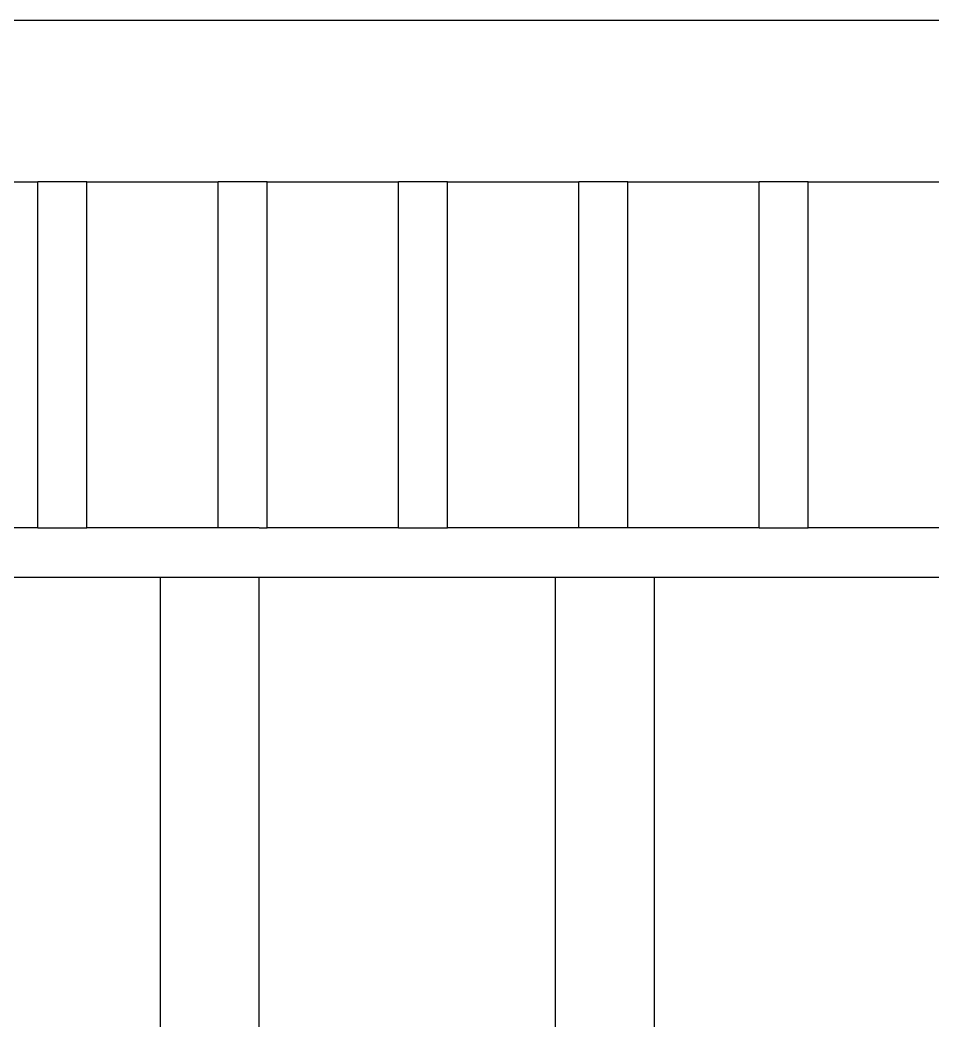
# Model space of a CAD drawing. Extents: x 396092 to 455492, y 17293 to 132793.
# Drawn here: x 433094.5 to 433464, y 60701.3 to 61106.4 of the extents above; entities that cross this region are included whole.
import ezdxf

# ---------------------------------------------------------------- set-up
doc = ezdxf.new("R2010")
doc.units = 0
doc.header["$LTSCALE"] = 1000
doc.header["$MEASUREMENT"] = 0
doc.layers.add('MU', color=34, linetype='Continuous')

msp = doc.modelspace()

# ---------------------------------------------------------------- linework, layer by layer
at = {"layer": 'MU', "color": 37}
for p, q in [((430891.55, 61106.41), (434331.55, 61106.41)), ((433048.51, 61040.95), (433101.73, 61040.95)), ((433121.51, 61040.95), (433101.73, 61040.95)), ((433101.73, 60900.95), (433101.73, 61040.95)), ((433121.51, 60900.95), (433121.51, 61040.95)), ((433121.51, 61040.95), (433174.73, 61040.95)), ((433194.51, 61040.95), (433174.73, 61040.95)), ((433174.73, 60900.95), (433174.73, 61040.95)), ((433194.51, 60900.95), (433194.51, 61040.95)), ((433194.51, 61040.95), (433247.73, 61040.95)), ((433267.51, 61040.95), (433247.73, 61040.95)), ((433247.73, 60900.95), (433247.73, 61040.95)), ((433267.51, 60900.95), (433267.51, 61040.95)), ((433267.51, 61040.95), (433320.73, 61040.95)), ((433340.51, 61040.95), (433320.73, 61040.95)), ((433320.73, 60900.95), (433320.73, 61040.95)), ((433340.51, 60900.95), (433340.51, 61040.95)), ((433340.51, 61040.95), (433393.73, 61040.95)), ((433413.51, 61040.95), (433393.73, 61040.95)), ((433393.73, 60900.95), (433393.73, 61040.95)), ((433413.51, 60900.95), (433413.51, 61040.95)), ((433413.51, 61040.95), (433466.73, 61040.95)), ((433101.73, 60900.95), (433048.51, 60900.95)), ((433101.73, 60900.95), (433121.51, 60900.95)), ((433151.3, 60900.95), (433121.51, 60900.95)), ((433174.73, 60900.95), (433151.3, 60900.95)), ((433191.3, 60900.95), (433174.73, 60900.95)), ((433191.3, 60900.95), (433194.51, 60900.95)), ((433247.73, 60900.95), (433194.51, 60900.95)), ((433247.73, 60900.95), (433267.51, 60900.95)), ((433311.3, 60900.95), (433267.51, 60900.95)), ((433320.73, 60900.95), (433311.3, 60900.95)), ((433340.51, 60900.95), (433320.73, 60900.95)), ((433351.3, 60900.95), (433340.51, 60900.95)), ((433393.73, 60900.95), (433351.3, 60900.95)), ((433393.73, 60900.95), (433413.51, 60900.95)), ((433466.73, 60900.95), (433413.51, 60900.95)), ((433031.3, 60880.95), (433151.3, 60880.95)), ((433151.3, 60413.31), (433151.3, 60880.95)), ((433151.3, 60880.95), (433191.3, 60880.95)), ((433191.3, 60420.64), (433191.3, 60880.95)), ((433191.3, 60880.95), (433311.3, 60880.95)), ((433311.3, 60437.15), (433311.3, 60880.95)), ((433311.3, 60880.95), (433351.3, 60880.95)), ((433351.3, 60440.12), (433351.3, 60880.95)), ((433351.3, 60880.95), (433471.3, 60880.95))]:
    msp.add_line(p, q, dxfattribs=at)

doc.saveas('drawing.dxf')
